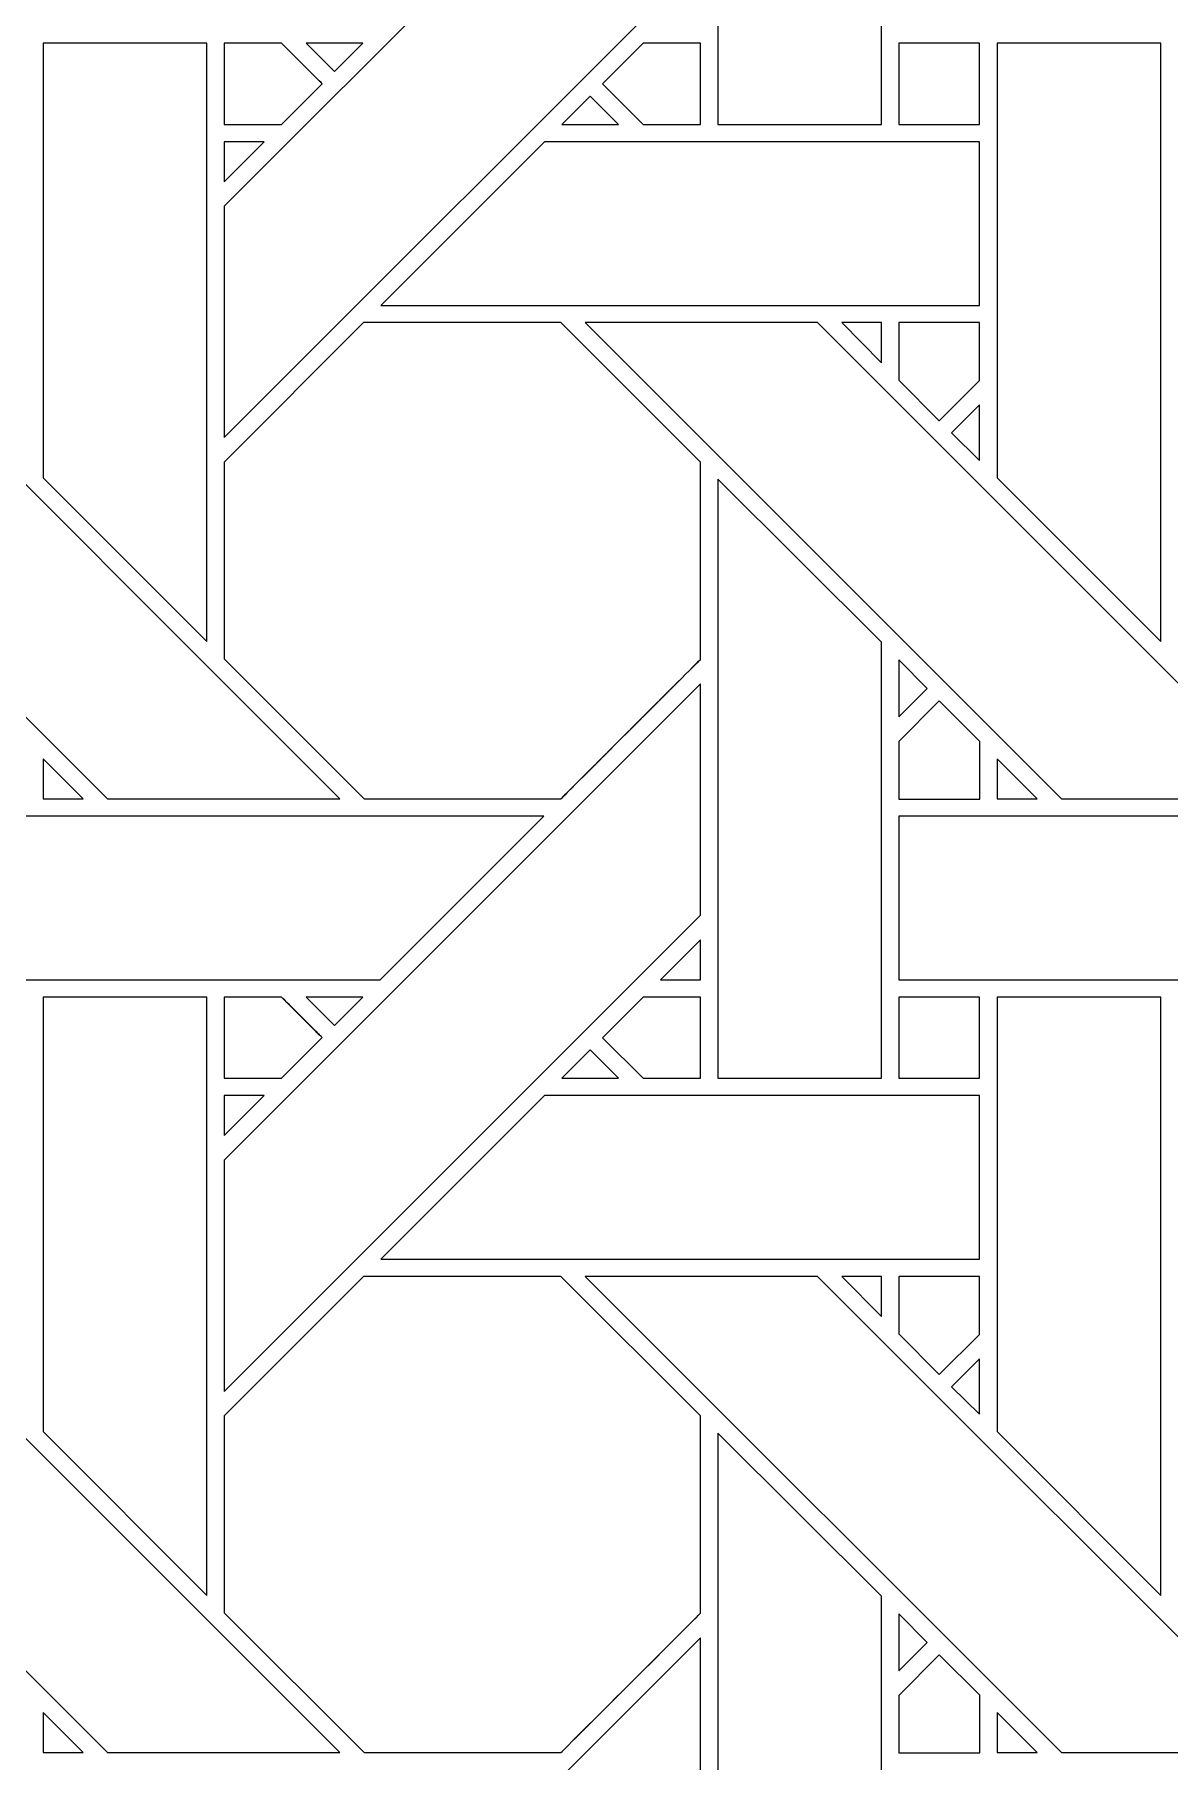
# Model space of a CAD drawing. Header units: inches. Extents: x 4.4 to 20.4, y 1.1 to 17.1.
# Drawn here: x 12.432 to 13.561, y 11.221 to 12.939 of the extents above; entities that cross this region are included whole.
import ezdxf

# ---------------------------------------------------------------- set-up
doc = ezdxf.new("R2010")
doc.units = ezdxf.units.IN
doc.header["$MEASUREMENT"] = 0
doc.layers.add('Design', color=7, linetype='Continuous', lineweight=0)

msp = doc.modelspace()

# ---------------------------------------------------------------- linework, layer by layer
at = {"layer": 'Design'}
for points, knots in [([(12.3829, 17.0948), (7.9646, 17.0948), (4.3829, 13.513), (4.3829, 9.0948), (4.3829, 4.6765), (7.9646, 1.0948), (12.3829, 1.0948), (16.8011, 1.0948), (20.3829, 4.6765), (20.3829, 9.0948), (20.3829, 13.513), (16.8011, 17.0948), (12.3829, 17.0948)], [0, 0, 0, 0, 1, 1, 1, 2, 2, 2, 3, 3, 3, 4, 4, 4, 4]), ([(12.3829, 16.2388), (8.4373, 16.2388), (5.2388, 13.0403), (5.2388, 9.0948), (5.2388, 5.1492), (8.4373, 1.9507), (12.3829, 1.9507), (16.3284, 1.9507), (19.5269, 5.1492), (19.5269, 9.0948), (19.5269, 13.0403), (16.3284, 16.2388), (12.3829, 16.2388)], [0, 0, 0, 0, 1, 1, 1, 2, 2, 2, 3, 3, 3, 4, 4, 4, 4]), ([(13.1112, 12.8493), (13.1112, 12.8493), (13.1112, 13.4452), (13.1112, 13.4452), (13.1112, 13.4452), (13.274, 13.283), (13.274, 13.283), (13.274, 13.283), (13.274, 12.8493), (13.274, 12.8493), (13.274, 12.8493), (13.1112, 12.8493), (13.1112, 12.8493)], [0, 0, 0, 0, 1, 1, 1, 2, 2, 2, 3, 3, 3, 4, 4, 4, 4]), ([(13.0941, 13.0116), (13.0941, 13.0116), (12.6204, 12.5379), (12.6204, 12.5379), (12.6204, 12.5379), (12.6204, 12.768), (12.6204, 12.768), (12.6204, 12.768), (13.0941, 13.2416), (13.0941, 13.2416), (13.0941, 13.2416), (13.0941, 13.0116), (13.0941, 13.0116)], [0, 0, 0, 0, 1, 1, 1, 2, 2, 2, 3, 3, 3, 4, 4, 4, 4]), ([(12.4403, 12.4979), (12.4403, 12.4979), (12.4403, 12.9301), (12.4403, 12.9301), (12.4403, 12.9301), (12.6032, 12.9301), (12.6032, 12.9301), (12.6032, 12.9301), (12.6032, 12.335), (12.6032, 12.335), (12.6032, 12.335), (12.4403, 12.4979), (12.4403, 12.4979)], [0, 0, 0, 0, 1, 1, 1, 2, 2, 2, 3, 3, 3, 4, 4, 4, 4]), ([(12.6775, 12.9301), (12.6826, 12.925), (12.7134, 12.8942), (12.7178, 12.8898), (12.7178, 12.8898), (12.6774, 12.8494), (12.6774, 12.8494), (12.6774, 12.8494), (12.6204, 12.8494), (12.6204, 12.8494), (12.6204, 12.8494), (12.6204, 12.9301), (12.6204, 12.9301), (12.6204, 12.9301), (12.6775, 12.9301), (12.6775, 12.9301)], [0, 0, 0, 0, 1, 1, 1, 2, 2, 2, 3, 3, 3, 4, 4, 4, 5, 5, 5, 5]), ([(12.6204, 12.8494), (12.6204, 12.8494), (12.6204, 12.9301), (12.6204, 12.9301), (12.6204, 12.9301), (12.6775, 12.9301), (12.6775, 12.9301), (12.6828, 12.9248), (12.7136, 12.894), (12.7178, 12.8898), (12.7178, 12.8898), (12.6774, 12.8494), (12.6774, 12.8494), (12.6774, 12.8494), (12.6204, 12.8494), (12.6204, 12.8494)], [0, 0, 0, 0, 1, 1, 1, 2, 2, 2, 3, 3, 3, 4, 4, 4, 5, 5, 5, 5]), ([(12.7018, 12.9301), (12.7018, 12.9301), (12.7583, 12.9301), (12.7583, 12.9301), (12.7583, 12.9301), (12.73, 12.9019), (12.73, 12.9019), (12.73, 12.9019), (12.7018, 12.9301), (12.7018, 12.9301)], [0, 0, 0, 0, 1, 1, 1, 2, 2, 2, 3, 3, 3, 3]), ([(13.0941, 12.9302), (13.0941, 12.9302), (13.0941, 12.8494), (13.0941, 12.8494), (13.0941, 12.8494), (13.037, 12.8494), (13.037, 12.8494), (13.037, 12.8494), (12.9966, 12.8897), (12.9966, 12.8897), (12.9966, 12.8897), (13.037, 12.9302), (13.037, 12.9302), (13.037, 12.9302), (13.0941, 12.9302), (13.0941, 12.9302)], [0, 0, 0, 0, 1, 1, 1, 2, 2, 2, 3, 3, 3, 4, 4, 4, 5, 5, 5, 5]), ([(13.0941, 12.9302), (13.0941, 12.9302), (13.0941, 12.8494), (13.0941, 12.8494), (13.0941, 12.8494), (13.037, 12.8494), (13.037, 12.8494), (13.037, 12.8494), (12.9966, 12.8897), (12.9966, 12.8897), (12.9966, 12.8897), (13.037, 12.9302), (13.037, 12.9302), (13.037, 12.9302), (13.0941, 12.9302), (13.0941, 12.9302)], [0, 0, 0, 0, 1, 1, 1, 2, 2, 2, 3, 3, 3, 4, 4, 4, 5, 5, 5, 5]), ([(13.2913, 12.9301), (13.2913, 12.9301), (13.3715, 12.9301), (13.3715, 12.9301), (13.3715, 12.9301), (13.3715, 12.8494), (13.3715, 12.8494), (13.3715, 12.8494), (13.2913, 12.8494), (13.2913, 12.8494), (13.2913, 12.8494), (13.2913, 12.9301), (13.2913, 12.9301)], [0, 0, 0, 0, 1, 1, 1, 2, 2, 2, 3, 3, 3, 4, 4, 4, 4]), ([(13.3715, 12.9301), (13.3715, 12.9301), (13.3715, 12.8494), (13.3715, 12.8494), (13.3715, 12.8494), (13.2913, 12.8494), (13.2913, 12.8494), (13.2913, 12.8494), (13.2913, 12.9301), (13.2913, 12.9301), (13.2913, 12.9301), (13.3715, 12.9301), (13.3715, 12.9301)], [0, 0, 0, 0, 1, 1, 1, 2, 2, 2, 3, 3, 3, 4, 4, 4, 4]), ([(13.3891, 12.4979), (13.3891, 12.4979), (13.3891, 12.9301), (13.3891, 12.9301), (13.3891, 12.9301), (13.552, 12.9301), (13.552, 12.9301), (13.552, 12.9301), (13.552, 12.335), (13.552, 12.335), (13.552, 12.335), (13.3891, 12.4979), (13.3891, 12.4979)], [0, 0, 0, 0, 1, 1, 1, 2, 2, 2, 3, 3, 3, 4, 4, 4, 4]), ([(13.0127, 12.8493), (13.0127, 12.8493), (12.9562, 12.8493), (12.9562, 12.8493), (12.9562, 12.8493), (12.9845, 12.8776), (12.9845, 12.8776), (12.9845, 12.8776), (13.0127, 12.8493), (13.0127, 12.8493)], [0, 0, 0, 0, 1, 1, 1, 2, 2, 2, 3, 3, 3, 3]), ([(12.6602, 12.8322), (12.6602, 12.8322), (12.6204, 12.7924), (12.6204, 12.7924), (12.6204, 12.7924), (12.6204, 12.8322), (12.6204, 12.8322), (12.6204, 12.8322), (12.6602, 12.8322), (12.6602, 12.8322)], [0, 0, 0, 0, 1, 1, 1, 2, 2, 2, 3, 3, 3, 3]), ([(13.3715, 12.8322), (13.3715, 12.8322), (13.3715, 12.6694), (13.3715, 12.6694), (13.3715, 12.6694), (12.7762, 12.6694), (12.7762, 12.6694), (12.7762, 12.6694), (12.9391, 12.8322), (12.9391, 12.8322), (12.9391, 12.8322), (13.3715, 12.8322), (13.3715, 12.8322)], [0, 0, 0, 0, 1, 1, 1, 2, 2, 2, 3, 3, 3, 4, 4, 4, 4]), ([(12.7354, 12.1786), (12.7354, 12.1786), (12.5044, 12.1786), (12.5044, 12.1786), (12.5044, 12.1786), (12.0308, 12.6522), (12.0308, 12.6522), (12.0308, 12.6522), (12.2618, 12.6522), (12.2618, 12.6522), (12.2618, 12.6522), (12.7354, 12.1786), (12.7354, 12.1786)], [0, 0, 0, 0, 1, 1, 1, 2, 2, 2, 3, 3, 3, 4, 4, 4, 4]), ([(12.7591, 12.6523), (12.7591, 12.6523), (12.9553, 12.6523), (12.9553, 12.6523), (12.9553, 12.6523), (13.0941, 12.5135), (13.0941, 12.5135), (13.0941, 12.5135), (13.0941, 12.3173), (13.0941, 12.3173), (13.0763, 12.2994), (12.9643, 12.1876), (12.9553, 12.1786), (12.9553, 12.1786), (12.7596, 12.1786), (12.7596, 12.1786), (12.7596, 12.1786), (12.6204, 12.3179), (12.6204, 12.3179), (12.6204, 12.3179), (12.6204, 12.5135), (12.6204, 12.5135), (12.6204, 12.5135), (12.7591, 12.6523), (12.7591, 12.6523)], [0, 0, 0, 0, 1, 1, 1, 2, 2, 2, 3, 3, 3, 4, 4, 4, 5, 5, 5, 6, 6, 6, 7, 7, 7, 8, 8, 8, 8]), ([(13.0941, 12.5135), (13.0941, 12.5135), (13.0941, 12.3173), (13.0941, 12.3173), (13.0755, 12.2986), (12.9637, 12.187), (12.9553, 12.1786), (12.9553, 12.1786), (12.7596, 12.1786), (12.7596, 12.1786), (12.7596, 12.1786), (12.6204, 12.3179), (12.6204, 12.3179), (12.6204, 12.3179), (12.6204, 12.5135), (12.6204, 12.5135), (12.6204, 12.5135), (12.7591, 12.6523), (12.7591, 12.6523), (12.7591, 12.6523), (12.9553, 12.6523), (12.9553, 12.6523), (12.9553, 12.6523), (13.0941, 12.5135), (13.0941, 12.5135)], [0, 0, 0, 0, 1, 1, 1, 2, 2, 2, 3, 3, 3, 4, 4, 4, 5, 5, 5, 6, 6, 6, 7, 7, 7, 8, 8, 8, 8]), ([(13.6841, 12.1786), (13.6841, 12.1786), (13.4531, 12.1786), (13.4531, 12.1786), (13.4531, 12.1786), (12.9795, 12.6522), (12.9795, 12.6522), (12.9795, 12.6522), (13.2105, 12.6522), (13.2105, 12.6522), (13.2105, 12.6522), (13.6841, 12.1786), (13.6841, 12.1786)], [0, 0, 0, 0, 1, 1, 1, 2, 2, 2, 3, 3, 3, 4, 4, 4, 4]), ([(13.2346, 12.6522), (13.2346, 12.6522), (13.2741, 12.6522), (13.2741, 12.6522), (13.2741, 12.6522), (13.2741, 12.6124), (13.2741, 12.6124), (13.2741, 12.6124), (13.2346, 12.6522), (13.2346, 12.6522)], [0, 0, 0, 0, 1, 1, 1, 2, 2, 2, 3, 3, 3, 3]), ([(13.3715, 12.6523), (13.3715, 12.6523), (13.3715, 12.5947), (13.3715, 12.5947), (13.3715, 12.5947), (13.3316, 12.5547), (13.3316, 12.5547), (13.3316, 12.5547), (13.2913, 12.5951), (13.2913, 12.5951), (13.2913, 12.5951), (13.2913, 12.6523), (13.2913, 12.6523), (13.2913, 12.6523), (13.3715, 12.6523), (13.3715, 12.6523)], [0, 0, 0, 0, 1, 1, 1, 2, 2, 2, 3, 3, 3, 4, 4, 4, 5, 5, 5, 5]), ([(13.3715, 12.5947), (13.3715, 12.5947), (13.3316, 12.5547), (13.3316, 12.5547), (13.3316, 12.5547), (13.2913, 12.5951), (13.2913, 12.5951), (13.2913, 12.5951), (13.2913, 12.6523), (13.2913, 12.6523), (13.2913, 12.6523), (13.3715, 12.6523), (13.3715, 12.6523), (13.3715, 12.6523), (13.3715, 12.5947), (13.3715, 12.5947)], [0, 0, 0, 0, 1, 1, 1, 2, 2, 2, 3, 3, 3, 4, 4, 4, 5, 5, 5, 5]), ([(13.3715, 12.5704), (13.3715, 12.5704), (13.3715, 12.5152), (13.3715, 12.5152), (13.3715, 12.5152), (13.3438, 12.5426), (13.3438, 12.5426), (13.3438, 12.5426), (13.3715, 12.5704), (13.3715, 12.5704)], [0, 0, 0, 0, 1, 1, 1, 2, 2, 2, 3, 3, 3, 3]), ([(13.1112, 11.9006), (13.1112, 11.9006), (13.1112, 12.4964), (13.1112, 12.4964), (13.1112, 12.4964), (13.274, 12.3343), (13.274, 12.3343), (13.274, 12.3343), (13.274, 11.9006), (13.274, 11.9006), (13.274, 11.9006), (13.1112, 11.9006), (13.1112, 11.9006)], [0, 0, 0, 0, 1, 1, 1, 2, 2, 2, 3, 3, 3, 4, 4, 4, 4]), ([(13.2913, 12.26), (13.2913, 12.26), (13.2913, 12.3168), (13.2913, 12.3168), (13.2913, 12.3168), (13.3195, 12.2882), (13.3195, 12.2882), (13.3195, 12.2882), (13.2913, 12.26), (13.2913, 12.26)], [0, 0, 0, 0, 1, 1, 1, 2, 2, 2, 3, 3, 3, 3]), ([(13.0941, 12.0628), (13.0941, 12.0628), (12.6204, 11.5892), (12.6204, 11.5892), (12.6204, 11.5892), (12.6204, 11.8193), (12.6204, 11.8193), (12.6204, 11.8193), (13.0941, 12.2929), (13.0941, 12.2929), (13.0941, 12.2929), (13.0941, 12.0628), (13.0941, 12.0628)], [0, 0, 0, 0, 1, 1, 1, 2, 2, 2, 3, 3, 3, 4, 4, 4, 4]), ([(13.2913, 12.1784), (13.2913, 12.1784), (13.2913, 12.2357), (13.2913, 12.2357), (13.2913, 12.2357), (13.3316, 12.276), (13.3316, 12.276), (13.3316, 12.276), (13.3719, 12.2357), (13.3719, 12.2357), (13.3719, 12.2357), (13.3719, 12.1784), (13.3719, 12.1784), (13.3719, 12.1784), (13.2913, 12.1784), (13.2913, 12.1784)], [0, 0, 0, 0, 1, 1, 1, 2, 2, 2, 3, 3, 3, 4, 4, 4, 5, 5, 5, 5]), ([(13.3316, 12.276), (13.3316, 12.276), (13.3719, 12.2357), (13.3719, 12.2357), (13.3719, 12.2357), (13.3719, 12.1784), (13.3719, 12.1784), (13.3719, 12.1784), (13.2913, 12.1784), (13.2913, 12.1784), (13.2913, 12.1784), (13.2913, 12.2357), (13.2913, 12.2357), (13.2913, 12.2357), (13.3316, 12.276), (13.3316, 12.276)], [0, 0, 0, 0, 1, 1, 1, 2, 2, 2, 3, 3, 3, 4, 4, 4, 5, 5, 5, 5]), ([(12.4405, 12.1786), (12.4405, 12.1786), (12.4405, 12.2184), (12.4405, 12.2184), (12.4405, 12.2184), (12.4802, 12.1786), (12.4802, 12.1786), (12.4802, 12.1786), (12.4405, 12.1786), (12.4405, 12.1786)], [0, 0, 0, 0, 1, 1, 1, 2, 2, 2, 3, 3, 3, 3]), ([(13.3892, 12.1786), (13.3892, 12.1786), (13.3892, 12.2184), (13.3892, 12.2184), (13.3892, 12.2184), (13.4289, 12.1786), (13.4289, 12.1786), (13.4289, 12.1786), (13.3892, 12.1786), (13.3892, 12.1786)], [0, 0, 0, 0, 1, 1, 1, 2, 2, 2, 3, 3, 3, 3]), ([(12.7755, 11.9986), (12.7755, 11.9986), (12.3425, 11.9986), (12.3425, 11.9986), (12.3425, 11.9986), (12.3425, 12.1613), (12.3425, 12.1613), (12.3425, 12.1613), (12.9382, 12.1613), (12.9382, 12.1613), (12.9382, 12.1613), (12.7755, 11.9986), (12.7755, 11.9986)], [0, 0, 0, 0, 1, 1, 1, 2, 2, 2, 3, 3, 3, 4, 4, 4, 4]), ([(13.887, 12.1613), (13.887, 12.1613), (13.7242, 11.9986), (13.7242, 11.9986), (13.7242, 11.9986), (13.2913, 11.9986), (13.2913, 11.9986), (13.2913, 11.9986), (13.2913, 12.1613), (13.2913, 12.1613), (13.2913, 12.1613), (13.887, 12.1613), (13.887, 12.1613)], [0, 0, 0, 0, 1, 1, 1, 2, 2, 2, 3, 3, 3, 4, 4, 4, 4]), ([(13.0543, 11.9987), (13.0543, 11.9987), (13.0941, 12.0384), (13.0941, 12.0384), (13.0941, 12.0384), (13.0941, 11.9987), (13.0941, 11.9987), (13.0941, 11.9987), (13.0543, 11.9987), (13.0543, 11.9987)], [0, 0, 0, 0, 1, 1, 1, 2, 2, 2, 3, 3, 3, 3]), ([(12.4403, 11.5492), (12.4403, 11.5492), (12.4403, 11.9814), (12.4403, 11.9814), (12.4403, 11.9814), (12.6032, 11.9814), (12.6032, 11.9814), (12.6032, 11.9814), (12.6032, 11.3863), (12.6032, 11.3863), (12.6032, 11.3863), (12.4403, 11.5492), (12.4403, 11.5492)], [0, 0, 0, 0, 1, 1, 1, 2, 2, 2, 3, 3, 3, 4, 4, 4, 4]), ([(12.6775, 11.9814), (12.6826, 11.9763), (12.7134, 11.9455), (12.7178, 11.9411), (12.7178, 11.9411), (12.6774, 11.9006), (12.6774, 11.9006), (12.6774, 11.9006), (12.6204, 11.9006), (12.6204, 11.9006), (12.6204, 11.9006), (12.6204, 11.9814), (12.6204, 11.9814), (12.6204, 11.9814), (12.6775, 11.9814), (12.6775, 11.9814)], [0, 0, 0, 0, 1, 1, 1, 2, 2, 2, 3, 3, 3, 4, 4, 4, 5, 5, 5, 5]), ([(12.7178, 11.9411), (12.7178, 11.9411), (12.6774, 11.9006), (12.6774, 11.9006), (12.6774, 11.9006), (12.6204, 11.9006), (12.6204, 11.9006), (12.6204, 11.9006), (12.6204, 11.9814), (12.6204, 11.9814), (12.6204, 11.9814), (12.6775, 11.9814), (12.6775, 11.9814), (12.6828, 11.9761), (12.7136, 11.9452), (12.7178, 11.9411)], [0, 0, 0, 0, 1, 1, 1, 2, 2, 2, 3, 3, 3, 4, 4, 4, 5, 5, 5, 5]), ([(12.7018, 11.9814), (12.7018, 11.9814), (12.7583, 11.9814), (12.7583, 11.9814), (12.7583, 11.9814), (12.73, 11.9532), (12.73, 11.9532), (12.73, 11.9532), (12.7018, 11.9814), (12.7018, 11.9814)], [0, 0, 0, 0, 1, 1, 1, 2, 2, 2, 3, 3, 3, 3]), ([(13.0941, 11.9814), (13.0941, 11.9814), (13.0941, 11.9006), (13.0941, 11.9006), (13.0941, 11.9006), (13.037, 11.9006), (13.037, 11.9006), (13.037, 11.9006), (12.9966, 11.941), (12.9966, 11.941), (12.9966, 11.941), (13.037, 11.9814), (13.037, 11.9814), (13.037, 11.9814), (13.0941, 11.9814), (13.0941, 11.9814)], [0, 0, 0, 0, 1, 1, 1, 2, 2, 2, 3, 3, 3, 4, 4, 4, 5, 5, 5, 5]), ([(13.0941, 11.9814), (13.0941, 11.9814), (13.0941, 11.9006), (13.0941, 11.9006), (13.0941, 11.9006), (13.037, 11.9006), (13.037, 11.9006), (13.037, 11.9006), (12.9966, 11.941), (12.9966, 11.941), (12.9966, 11.941), (13.037, 11.9814), (13.037, 11.9814), (13.037, 11.9814), (13.0941, 11.9814), (13.0941, 11.9814)], [0, 0, 0, 0, 1, 1, 1, 2, 2, 2, 3, 3, 3, 4, 4, 4, 5, 5, 5, 5]), ([(13.2913, 11.9814), (13.2913, 11.9814), (13.3715, 11.9814), (13.3715, 11.9814), (13.3715, 11.9814), (13.3715, 11.9006), (13.3715, 11.9006), (13.3715, 11.9006), (13.2913, 11.9006), (13.2913, 11.9006), (13.2913, 11.9006), (13.2913, 11.9814), (13.2913, 11.9814)], [0, 0, 0, 0, 1, 1, 1, 2, 2, 2, 3, 3, 3, 4, 4, 4, 4]), ([(13.3715, 11.9814), (13.3715, 11.9814), (13.3715, 11.9006), (13.3715, 11.9006), (13.3715, 11.9006), (13.2913, 11.9006), (13.2913, 11.9006), (13.2913, 11.9006), (13.2913, 11.9814), (13.2913, 11.9814), (13.2913, 11.9814), (13.3715, 11.9814), (13.3715, 11.9814)], [0, 0, 0, 0, 1, 1, 1, 2, 2, 2, 3, 3, 3, 4, 4, 4, 4]), ([(13.552, 11.3863), (13.552, 11.3863), (13.3891, 11.5492), (13.3891, 11.5492), (13.3891, 11.5492), (13.3891, 11.9814), (13.3891, 11.9814), (13.3891, 11.9814), (13.552, 11.9814), (13.552, 11.9814), (13.552, 11.9814), (13.552, 11.3863), (13.552, 11.3863)], [0, 0, 0, 0, 1, 1, 1, 2, 2, 2, 3, 3, 3, 4, 4, 4, 4]), ([(13.0127, 11.9006), (13.0127, 11.9006), (12.9562, 11.9006), (12.9562, 11.9006), (12.9562, 11.9006), (12.9845, 11.9289), (12.9845, 11.9289), (12.9845, 11.9289), (13.0127, 11.9006), (13.0127, 11.9006)], [0, 0, 0, 0, 1, 1, 1, 2, 2, 2, 3, 3, 3, 3]), ([(12.6602, 11.8835), (12.6602, 11.8835), (12.6204, 11.8436), (12.6204, 11.8436), (12.6204, 11.8436), (12.6204, 11.8835), (12.6204, 11.8835), (12.6204, 11.8835), (12.6602, 11.8835), (12.6602, 11.8835)], [0, 0, 0, 0, 1, 1, 1, 2, 2, 2, 3, 3, 3, 3]), ([(13.3715, 11.8835), (13.3715, 11.8835), (13.3715, 11.7207), (13.3715, 11.7207), (13.3715, 11.7207), (12.7762, 11.7207), (12.7762, 11.7207), (12.7762, 11.7207), (12.9391, 11.8835), (12.9391, 11.8835), (12.9391, 11.8835), (13.3715, 11.8835), (13.3715, 11.8835)], [0, 0, 0, 0, 1, 1, 1, 2, 2, 2, 3, 3, 3, 4, 4, 4, 4]), ([(12.7354, 11.2299), (12.7354, 11.2299), (12.5044, 11.2299), (12.5044, 11.2299), (12.5044, 11.2299), (12.0308, 11.7035), (12.0308, 11.7035), (12.0308, 11.7035), (12.2618, 11.7035), (12.2618, 11.7035), (12.2618, 11.7035), (12.7354, 11.2299), (12.7354, 11.2299)], [0, 0, 0, 0, 1, 1, 1, 2, 2, 2, 3, 3, 3, 4, 4, 4, 4]), ([(12.7591, 11.7035), (12.7591, 11.7035), (12.9553, 11.7035), (12.9553, 11.7035), (12.9553, 11.7035), (13.0941, 11.5648), (13.0941, 11.5648), (13.0941, 11.5648), (13.0941, 11.3686), (13.0941, 11.3686), (13.0763, 11.3507), (12.9643, 11.2389), (12.9553, 11.2299), (12.9553, 11.2299), (12.7596, 11.2299), (12.7596, 11.2299), (12.7596, 11.2299), (12.6204, 11.3691), (12.6204, 11.3691), (12.6204, 11.3691), (12.6204, 11.5648), (12.6204, 11.5648), (12.6204, 11.5648), (12.7591, 11.7035), (12.7591, 11.7035)], [0, 0, 0, 0, 1, 1, 1, 2, 2, 2, 3, 3, 3, 4, 4, 4, 5, 5, 5, 6, 6, 6, 7, 7, 7, 8, 8, 8, 8]), ([(13.0941, 11.3686), (13.0761, 11.3504), (12.9642, 11.2388), (12.9553, 11.2299), (12.9553, 11.2299), (12.7596, 11.2299), (12.7596, 11.2299), (12.7596, 11.2299), (12.6204, 11.3691), (12.6204, 11.3691), (12.6204, 11.3691), (12.6204, 11.5648), (12.6204, 11.5648), (12.6204, 11.5648), (12.7591, 11.7035), (12.7591, 11.7035), (12.7591, 11.7035), (12.9553, 11.7035), (12.9553, 11.7035), (12.9553, 11.7035), (13.0941, 11.5648), (13.0941, 11.5648), (13.0941, 11.5648), (13.0941, 11.3686), (13.0941, 11.3686)], [0, 0, 0, 0, 1, 1, 1, 2, 2, 2, 3, 3, 3, 4, 4, 4, 5, 5, 5, 6, 6, 6, 7, 7, 7, 8, 8, 8, 8]), ([(13.6841, 11.2299), (13.6841, 11.2299), (13.4531, 11.2299), (13.4531, 11.2299), (13.4531, 11.2299), (12.9795, 11.7035), (12.9795, 11.7035), (12.9795, 11.7035), (13.2105, 11.7035), (13.2105, 11.7035), (13.2105, 11.7035), (13.6841, 11.2299), (13.6841, 11.2299)], [0, 0, 0, 0, 1, 1, 1, 2, 2, 2, 3, 3, 3, 4, 4, 4, 4]), ([(13.2346, 11.7035), (13.2346, 11.7035), (13.2741, 11.7035), (13.2741, 11.7035), (13.2741, 11.7035), (13.2741, 11.6637), (13.2741, 11.6637), (13.2741, 11.6637), (13.2346, 11.7035), (13.2346, 11.7035)], [0, 0, 0, 0, 1, 1, 1, 2, 2, 2, 3, 3, 3, 3]), ([(13.3715, 11.7035), (13.3715, 11.7035), (13.3715, 11.6459), (13.3715, 11.6459), (13.3715, 11.6459), (13.3316, 11.606), (13.3316, 11.606), (13.3316, 11.606), (13.2913, 11.6463), (13.2913, 11.6463), (13.2913, 11.6463), (13.2913, 11.7035), (13.2913, 11.7035), (13.2913, 11.7035), (13.3715, 11.7035), (13.3715, 11.7035)], [0, 0, 0, 0, 1, 1, 1, 2, 2, 2, 3, 3, 3, 4, 4, 4, 5, 5, 5, 5]), ([(13.3715, 11.6459), (13.3715, 11.6459), (13.3316, 11.606), (13.3316, 11.606), (13.3316, 11.606), (13.2913, 11.6463), (13.2913, 11.6463), (13.2913, 11.6463), (13.2913, 11.7035), (13.2913, 11.7035), (13.2913, 11.7035), (13.3715, 11.7035), (13.3715, 11.7035), (13.3715, 11.7035), (13.3715, 11.6459), (13.3715, 11.6459)], [0, 0, 0, 0, 1, 1, 1, 2, 2, 2, 3, 3, 3, 4, 4, 4, 5, 5, 5, 5]), ([(13.3715, 11.6217), (13.3715, 11.6217), (13.3715, 11.5665), (13.3715, 11.5665), (13.3715, 11.5665), (13.3438, 11.5939), (13.3438, 11.5939), (13.3438, 11.5939), (13.3715, 11.6217), (13.3715, 11.6217)], [0, 0, 0, 0, 1, 1, 1, 2, 2, 2, 3, 3, 3, 3]), ([(13.1112, 10.9519), (13.1112, 10.9519), (13.1112, 11.5477), (13.1112, 11.5477), (13.1112, 11.5477), (13.274, 11.3856), (13.274, 11.3856), (13.274, 11.3856), (13.274, 10.9519), (13.274, 10.9519), (13.274, 10.9519), (13.1112, 10.9519), (13.1112, 10.9519)], [0, 0, 0, 0, 1, 1, 1, 2, 2, 2, 3, 3, 3, 4, 4, 4, 4]), ([(13.2913, 11.3113), (13.2913, 11.3113), (13.2913, 11.3681), (13.2913, 11.3681), (13.2913, 11.3681), (13.3195, 11.3395), (13.3195, 11.3395), (13.3195, 11.3395), (13.2913, 11.3113), (13.2913, 11.3113)], [0, 0, 0, 0, 1, 1, 1, 2, 2, 2, 3, 3, 3, 3]), ([(13.0941, 11.1141), (13.0941, 11.1141), (12.6204, 10.6404), (12.6204, 10.6404), (12.6204, 10.6404), (12.6204, 10.8705), (12.6204, 10.8705), (12.6204, 10.8705), (13.0941, 11.3441), (13.0941, 11.3441), (13.0941, 11.3441), (13.0941, 11.1141), (13.0941, 11.1141)], [0, 0, 0, 0, 1, 1, 1, 2, 2, 2, 3, 3, 3, 4, 4, 4, 4]), ([(13.2913, 11.2297), (13.2913, 11.2297), (13.2913, 11.2869), (13.2913, 11.2869), (13.2913, 11.2869), (13.3316, 11.3273), (13.3316, 11.3273), (13.3316, 11.3273), (13.3719, 11.287), (13.3719, 11.287), (13.3719, 11.287), (13.3719, 11.2297), (13.3719, 11.2297), (13.3719, 11.2297), (13.2913, 11.2297), (13.2913, 11.2297)], [0, 0, 0, 0, 1, 1, 1, 2, 2, 2, 3, 3, 3, 4, 4, 4, 5, 5, 5, 5]), ([(13.3316, 11.3273), (13.3316, 11.3273), (13.3719, 11.287), (13.3719, 11.287), (13.3719, 11.287), (13.3719, 11.2297), (13.3719, 11.2297), (13.3719, 11.2297), (13.2913, 11.2297), (13.2913, 11.2297), (13.2913, 11.2297), (13.2913, 11.2869), (13.2913, 11.2869), (13.2913, 11.2869), (13.3316, 11.3273), (13.3316, 11.3273)], [0, 0, 0, 0, 1, 1, 1, 2, 2, 2, 3, 3, 3, 4, 4, 4, 5, 5, 5, 5]), ([(12.4405, 11.2299), (12.4405, 11.2299), (12.4405, 11.2697), (12.4405, 11.2697), (12.4405, 11.2697), (12.4802, 11.2299), (12.4802, 11.2299), (12.4802, 11.2299), (12.4405, 11.2299), (12.4405, 11.2299)], [0, 0, 0, 0, 1, 1, 1, 2, 2, 2, 3, 3, 3, 3]), ([(13.3892, 11.2299), (13.3892, 11.2299), (13.3892, 11.2697), (13.3892, 11.2697), (13.3892, 11.2697), (13.4289, 11.2299), (13.4289, 11.2299), (13.4289, 11.2299), (13.3892, 11.2299), (13.3892, 11.2299)], [0, 0, 0, 0, 1, 1, 1, 2, 2, 2, 3, 3, 3, 3])]:
    msp.add_open_spline(points, degree=3, knots=knots, dxfattribs=at)

doc.saveas('drawing.dxf')
